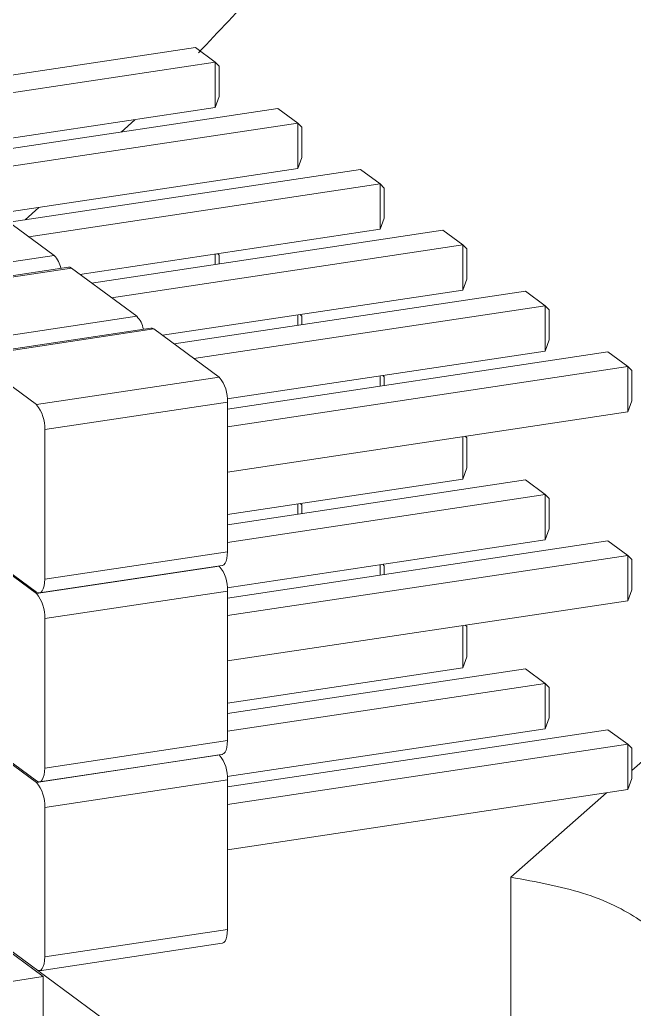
# Model space of a CAD drawing. Header units: millimetres. Extents: x 30 to 313, y 16 to 167.
# Drawn here: x 177.17 to 181, y 123.35 to 129.52 of the extents above; entities that cross this region are included whole.
import ezdxf

# ---------------------------------------------------------------- set-up
doc = ezdxf.new("R2010")
doc.units = ezdxf.units.MM

msp = doc.modelspace()

# ---------------------------------------------------------------- linework, layer by layer
at = {"color": 7, "linetype": 'Continuous', "lineweight": 15}
for p, q in [((176.0715, 129.0206), (178.2617, 129.3502)), ((178.3851, 129.259), (178.2617, 129.3502)), ((178.3851, 129.259), (176.1949, 128.9294)), ((178.3851, 128.9762), (178.3851, 129.259)), ((178.4101, 129.2339), (178.3851, 129.259)), ((178.4101, 129.0454), (178.4101, 129.2339)), ((178.4101, 129.0454), (178.3851, 128.9762)), ((178.3851, 128.9762), (176.5131, 128.6945)), ((176.5858, 128.6408), (178.776, 128.9704)), ((178.8994, 128.8792), (178.776, 128.9704)), ((178.8994, 128.8792), (176.7092, 128.5497)), ((177.8831, 128.9006), (177.7986, 128.8233)), ((178.8994, 128.5964), (178.8994, 128.8792)), ((178.9244, 128.8542), (178.8994, 128.8792)), ((178.9244, 128.6656), (178.9244, 128.8542)), ((178.9244, 128.6656), (178.8994, 128.5964)), ((178.8994, 128.5964), (177.0274, 128.3147)), ((177.1001, 128.2611), (179.2903, 128.5906)), ((179.4137, 128.4995), (179.2903, 128.5906)), ((179.4137, 128.4995), (177.2235, 128.1699)), ((179.4137, 128.2166), (179.4137, 128.4995)), ((179.4387, 128.4744), (179.4137, 128.4995)), ((179.4387, 128.2858), (179.4387, 128.4744)), ((177.3812, 128.0534), (176.9739, 128.3542)), ((177.2849, 128.3535), (177.2004, 128.2762)), ((179.4387, 128.2858), (179.4137, 128.2166)), ((179.4137, 128.2166), (177.5417, 127.935)), ((177.6144, 127.8813), (179.8046, 128.2109)), ((179.928, 128.1197), (179.8046, 128.2109)), ((179.928, 128.1197), (177.7378, 127.7901)), ((179.928, 127.8369), (179.928, 128.1197)), ((179.953, 128.0946), (179.928, 128.1197)), ((176.2419, 127.882), (177.3812, 128.0534)), ((178.3851, 127.9973), (178.3851, 128.0619)), ((178.4101, 128.0554), (178.4013, 128.0643)), ((178.4101, 128.001), (178.4101, 128.0554)), ((179.953, 127.9061), (179.953, 128.0946)), ((177.4696, 127.9802), (176.3303, 127.8088)), ((177.4882, 127.9745), (176.3489, 127.803)), ((177.8955, 127.6737), (177.4882, 127.9745)), ((179.953, 127.9061), (179.928, 127.8369)), ((179.928, 127.8369), (178.056, 127.5552)), ((178.1287, 127.5015), (180.3189, 127.8311)), ((180.4423, 127.74), (180.3189, 127.8311)), ((180.4423, 127.74), (178.2521, 127.4104)), ((180.4423, 127.4571), (180.4423, 127.74)), ((180.4673, 127.7149), (180.4423, 127.74)), ((176.7562, 127.5022), (177.8955, 127.6737)), ((178.8994, 127.6175), (178.8994, 127.6821)), ((178.9244, 127.6756), (178.9156, 127.6845)), ((178.9244, 127.6213), (178.9244, 127.6756)), ((180.4673, 127.5263), (180.4673, 127.7149)), ((177.9839, 127.6004), (176.8446, 127.429)), ((178.0025, 127.5947), (176.8632, 127.4233)), ((178.4098, 127.2939), (178.0025, 127.5947)), ((180.4673, 127.5263), (180.4423, 127.4571)), ((180.4423, 127.4571), (178.4605, 127.1589)), ((178.4613, 127.0944), (180.8332, 127.4513)), ((180.9566, 127.3602), (180.8332, 127.4513)), ((177.2705, 127.1225), (176.8632, 127.4233)), ((180.9566, 127.3602), (178.4613, 126.9847)), ((179.4137, 127.2377), (179.4137, 127.3023)), ((179.4387, 127.2959), (179.4299, 127.3048)), ((180.9566, 127.0773), (180.9566, 127.3602)), ((180.9816, 127.3351), (180.9566, 127.3602)), ((180.9816, 127.1465), (180.9816, 127.3351)), ((177.2705, 127.1225), (178.4098, 127.2939)), ((179.4387, 127.2415), (179.4387, 127.2959)), ((178.4613, 127.1381), (177.322, 126.9666)), ((178.4613, 126.2047), (178.4613, 127.1381)), ((180.9816, 127.1465), (180.9566, 127.0773)), ((180.9566, 127.0773), (178.4613, 126.7019)), ((177.322, 126.0333), (177.322, 126.9666)), ((179.928, 126.6584), (179.928, 126.9226)), ((179.953, 126.9161), (179.9442, 126.925)), ((179.953, 126.7276), (179.953, 126.9161)), ((179.953, 126.7276), (179.928, 126.6584)), ((179.928, 126.6584), (178.4613, 126.4377)), ((178.4613, 126.3731), (180.3189, 126.6526)), ((180.4423, 126.5614), (180.3189, 126.6526)), ((180.4423, 126.5614), (178.4613, 126.2633)), ((180.4423, 126.2786), (180.4423, 126.5614)), ((180.4673, 126.5363), (180.4423, 126.5614)), ((178.8994, 126.439), (178.8994, 126.5036)), ((178.9244, 126.4971), (178.9156, 126.506)), ((180.4673, 126.3478), (180.4673, 126.5363)), ((178.9244, 126.4428), (178.9244, 126.4971)), ((180.4673, 126.3478), (180.4423, 126.2786)), ((176.8632, 126.2542), (177.2705, 125.9534)), ((180.4423, 126.2786), (178.4605, 125.9804)), ((178.4613, 125.9159), (180.8332, 126.2728)), ((180.9566, 126.1817), (180.8332, 126.2728)), ((177.2705, 125.944), (176.8632, 126.2447)), ((177.322, 126.0333), (178.4613, 126.2047)), ((180.9566, 126.1817), (178.4613, 125.8062)), ((180.9566, 125.8988), (180.9566, 126.1817)), ((180.9816, 126.1566), (180.9566, 126.1817)), ((180.9816, 125.968), (180.9816, 126.1566)), ((177.2705, 125.944), (178.4098, 126.1154)), ((177.2891, 125.9476), (178.4284, 126.1191)), ((178.4098, 126.1154), (178.4089, 126.1161)), ((179.4137, 126.0592), (179.4137, 126.1238)), ((179.4387, 126.1174), (179.4299, 126.1263)), ((179.4387, 126.063), (179.4387, 126.1174)), ((178.4613, 125.9596), (177.322, 125.7881)), ((178.4613, 125.0262), (178.4613, 125.9596)), ((180.9816, 125.968), (180.9566, 125.8988)), ((180.9566, 125.8988), (178.4613, 125.5233)), ((177.322, 124.8548), (177.322, 125.7881)), ((179.928, 125.4799), (179.928, 125.7441)), ((179.953, 125.7376), (179.9442, 125.7465)), ((179.953, 125.549), (179.953, 125.7376)), ((179.928, 125.4799), (179.953, 125.549)), ((178.4613, 125.2591), (179.928, 125.4799)), ((180.3189, 125.4741), (178.4613, 125.1946)), ((180.4423, 125.3829), (180.3189, 125.4741)), ((180.4423, 125.3829), (178.4613, 125.0848)), ((180.4423, 125.1001), (180.4423, 125.3829)), ((180.4673, 125.3578), (180.4423, 125.3829)), ((180.4673, 125.1693), (180.4673, 125.3578)), ((180.4423, 125.1001), (180.4673, 125.1693)), ((178.4605, 124.8019), (180.4423, 125.1001)), ((180.8332, 125.0943), (178.4613, 124.7374)), ((180.9566, 125.0032), (180.8332, 125.0943)), ((176.8632, 125.0757), (177.2705, 124.7749)), ((177.2705, 124.7655), (176.8632, 125.0662)), ((177.322, 124.8548), (178.4613, 125.0262)), ((180.9566, 125.0032), (178.4613, 124.6277)), ((180.9566, 124.7203), (180.9566, 125.0032)), ((180.9816, 124.9781), (180.9566, 125.0032)), ((181.1682, 125.0038), (180.9816, 124.8393)), ((180.9816, 124.7895), (180.9816, 124.9781)), ((177.2705, 124.7655), (178.4098, 124.9369)), ((177.2891, 124.7691), (178.4284, 124.9406)), ((178.4098, 124.9369), (178.4089, 124.9376)), ((178.4613, 124.7811), (177.322, 124.6096)), ((178.4613, 123.8477), (178.4613, 124.7811)), ((180.9566, 124.7203), (180.9816, 124.7895)), ((178.4613, 124.3448), (180.9566, 124.7203)), ((180.8241, 124.7004), (180.2277, 124.1744)), ((177.322, 123.6762), (177.322, 124.6096)), ((180.2277, 122.9959), (180.2277, 124.1744)), ((176.6327, 124.0697), (179.5116, 121.9438)), ((176.7478, 123.9718), (177.3135, 123.5541)), ((177.322, 123.6762), (178.4613, 123.8477)), ((177.2891, 123.5906), (178.4284, 123.762)), ((176.6299, 123.4512), (177.3135, 123.5541)), ((177.3135, 123.2076), (177.3135, 123.5541))]:
    msp.add_line(p, q, dxfattribs=at)
at = {"color": 7, "linetype": 'Continuous', "lineweight": 15, "flags": 128}
for points in [[(177.4696, 127.9802), (177.4782, 127.9796), (177.4882, 127.9745)], [(177.9839, 127.6004), (177.9925, 127.5998), (178.0025, 127.5947)], [(178.4613, 126.2047), (178.4603, 126.1824), (178.4574, 126.1625), (178.4526, 126.1456), (178.4462, 126.1325), (178.4384, 126.1236), (178.4295, 126.1193), (178.4284, 126.1191)], [(177.322, 126.0333), (177.321, 126.011), (177.3181, 125.9911), (177.3133, 125.9742), (177.3069, 125.9611), (177.2991, 125.9522), (177.2902, 125.9478), (177.2806, 125.9483), (177.2705, 125.9534)], [(178.4613, 125.0262), (178.4603, 125.0039), (178.4574, 124.984), (178.4526, 124.9671), (178.4462, 124.954), (178.4384, 124.9451), (178.4295, 124.9408), (178.4284, 124.9406)], [(177.322, 124.8548), (177.321, 124.8325), (177.3181, 124.8125), (177.3133, 124.7957), (177.3069, 124.7825), (177.2991, 124.7736), (177.2902, 124.7693), (177.2806, 124.7697), (177.2705, 124.7749)], [(178.4613, 123.8477), (178.4603, 123.8254), (178.4574, 123.8055), (178.4526, 123.7886), (178.4462, 123.7755), (178.4384, 123.7666), (178.4295, 123.7622), (178.4284, 123.762)], [(177.322, 123.6762), (177.321, 123.654), (177.3181, 123.634), (177.3133, 123.6172), (177.3069, 123.604), (177.2991, 123.5951), (177.2902, 123.5908), (177.2806, 123.5912)]]:
    msp.add_lwpolyline(points, dxfattribs=at)
at = {"color": 7, "linetype": 'Continuous', "lineweight": 15}
for centre, radius, start, end in [((177.2709, 127.9448), 0.1548, 10.55311, 44.53386), ((177.7852, 127.5651), 0.1548, 10.55311, 44.53386), ((178.2428, 127.1524), 0.219, 356.25799, 40.27216), ((177.1035, 126.9809), 0.219, 356.25799, 40.27216), ((178.2428, 125.9739), 0.219, 356.25799, 40.27216), ((177.1035, 125.8024), 0.219, 356.25799, 40.27216), ((178.2428, 124.7953), 0.219, 356.25799, 40.27216), ((177.1035, 124.6239), 0.219, 356.25799, 40.27216)]:
    msp.add_arc(centre, radius, start, end, dxfattribs=at)
for points, knots in [([(183.8056, 140.5729), (183.6622, 140.1224), (183.3626, 139.1808), (182.788, 137.7248), (182.0838, 136.1914), (181.2341, 134.6226), (180.2305, 133.0604), (179.1522, 131.6461), (177.9991, 130.4067), (177.1603, 129.5892), (176.5888, 129.1638), (176.4787, 129.0819)], [0, 0, 0, 0, 0.115298, 0.241038, 0.373783, 0.51014, 0.646773, 0.780441, 0.881367, 0.97715, 1, 1, 1, 1]), ([(183.8056, 139.1586), (183.6622, 138.7082), (183.3626, 137.7666), (182.7881, 136.3106), (182.0835, 134.7773), (181.2353, 133.2083), (180.2263, 131.6465), (179.2532, 130.347), (178.5305, 129.5823), (178.2811, 129.3185)], [0, 0, 0, 0, 0.13551, 0.283291, 0.439306, 0.599566, 0.760151, 0.917251, 1, 1, 1, 1]), ([(180.2277, 124.1744), (180.3858, 124.1448), (180.7248, 124.0814), (181.0673, 123.9001), (181.3172, 123.6756), (181.5226, 123.296), (181.4564, 122.7542), (181.1799, 122.2679), (180.8142, 122.0224), (180.7649, 121.9893)], [0, 0, 0, 0, 0.0759713, 0.1628267, 0.2645894, 0.3812612, 0.6510332, 0.9528858, 1, 1, 1, 1])]:
    msp.add_open_spline(points, degree=3, knots=knots, dxfattribs=at)

doc.saveas('drawing.dxf')
